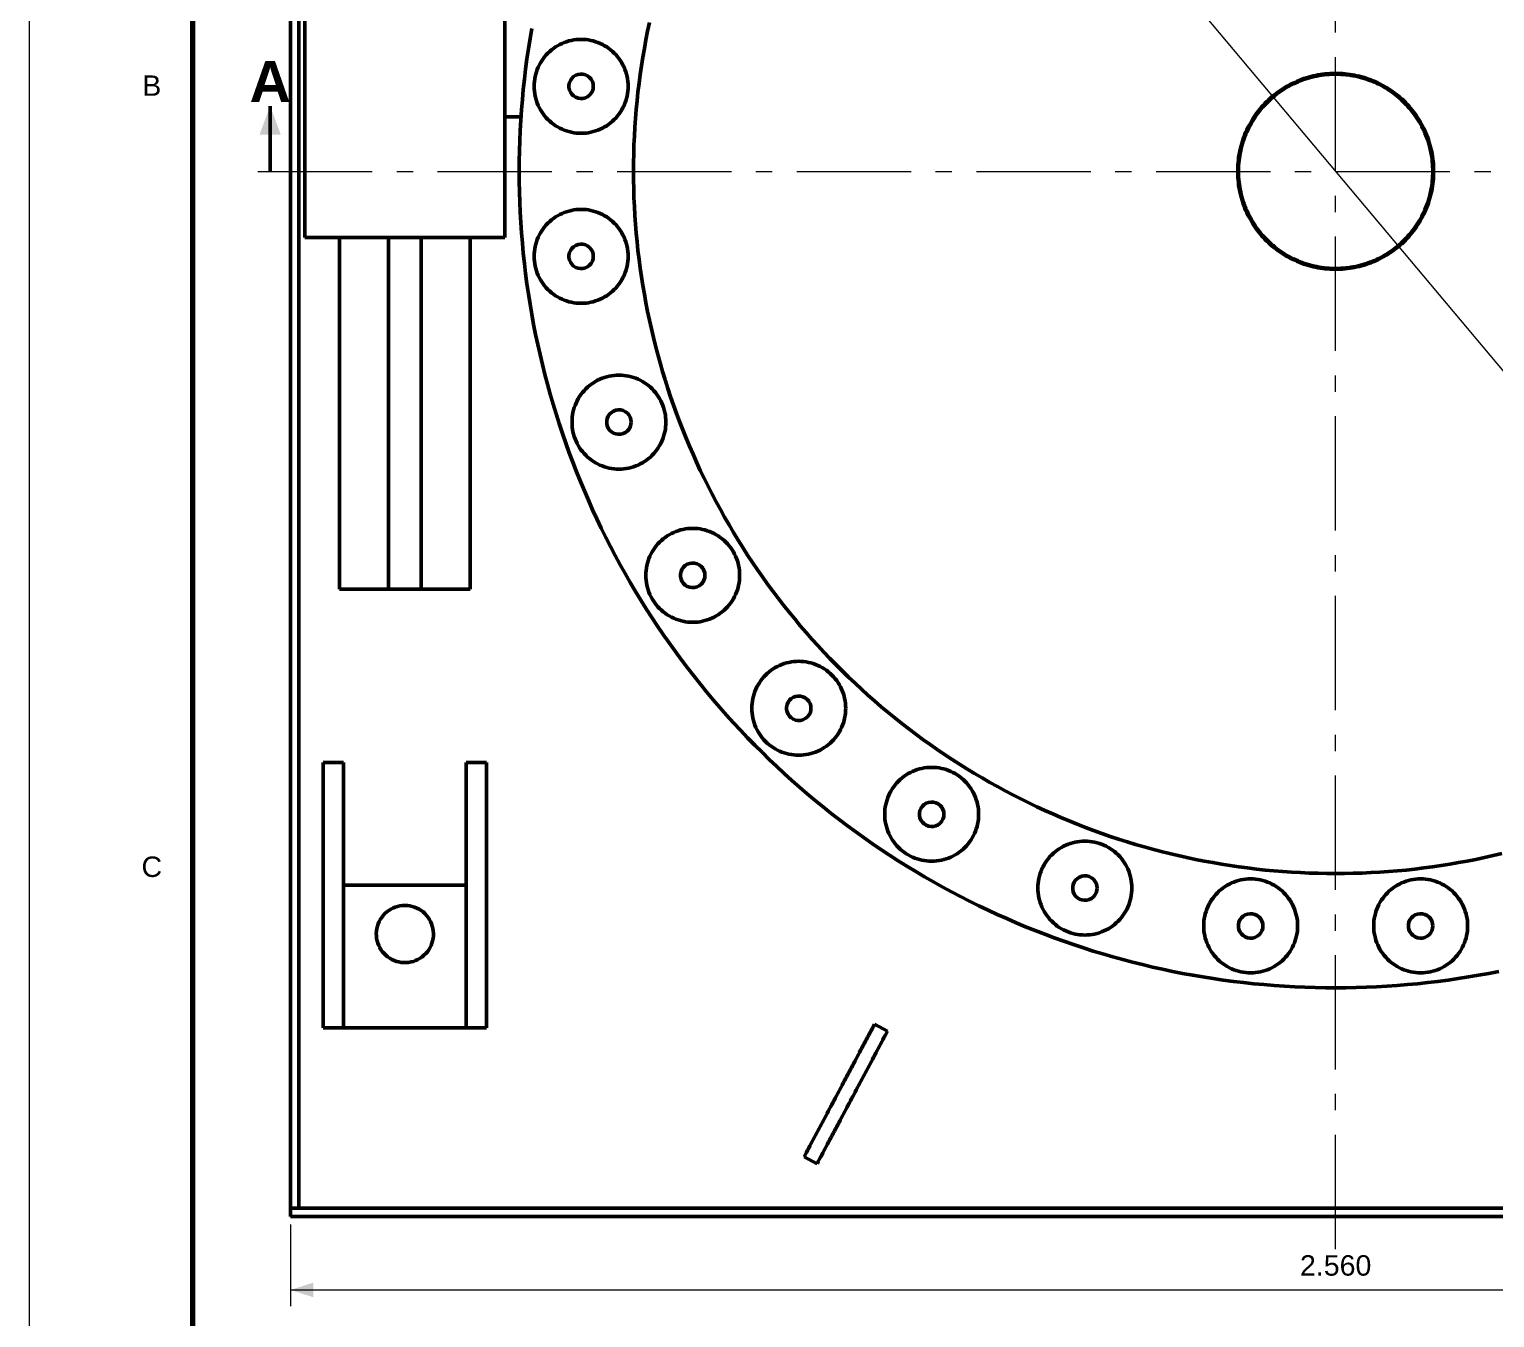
# Model space of a CAD drawing. Header units: millimetres. Extents: x 0 to 841, y 0 to 594.
# Drawn here: x 0 to 179.5, y 289.6 to 447.4 of the extents above; entities that cross this region are included whole.
import ezdxf
from ezdxf.enums import TextEntityAlignment as Align

# ---------------------------------------------------------------- set-up
doc = ezdxf.new("R2010")
doc.units = ezdxf.units.MM
doc.linetypes.add('EJE', pattern=[22, 14, -3, 2, -3])
for name, color, linetype, lineweight in [('COTA', 7, 'CONTINUOUS', 18), ('EJE', 7, 'EJE', 18), ('FINA', 7, 'CONTINUOUS', 18), ('MARCO', 7, 'CONTINUOUS', 70), ('TXT', 7, 'CONTINUOUS', 25), ('VIS', 7, 'CONTINUOUS', 50)]:
    doc.layers.add(name, color=color, linetype=linetype, lineweight=lineweight)
doc.styles.add('STD', font='LiberationSans-Regular.ttf')
doc.styles.add('STDB', font='LiberationSans-Bold.ttf')

msp = doc.modelspace()

# ---------------------------------------------------------------- linework, layer by layer
at = {"layer": 'COTA'}
for p, q in [((224.28, 353.4), (81.58, 523.46)), ((32, 301), (32, 291)), ((32, 293), (288, 293))]:
    msp.add_line(p, q, dxfattribs=at)
for points in [[(29.5, 438), (28.2, 434.5), (30.8, 434.5)], [(32, 293), (34.8, 292.1), (34.8, 293.9)]]:
    msp.add_solid(points, dxfattribs=at)
at = {"layer": 'EJE'}
for p, q in [((160, 298), (160, 562)), ((28, 430), (292, 430))]:
    msp.add_line(p, q, dxfattribs=at)
at = {"layer": 'FINA'}
msp.add_lwpolyline([(0, 0), (841, 0), (841, 594), (0, 594)], close=True, dxfattribs=at)
at = {"layer": 'MARCO'}
msp.add_lwpolyline([(20, 10), (831, 10), (831, 584), (20, 584)], close=True, dxfattribs=at)
at = {"layer": 'VIS'}
msp.add_line((29.5, 430), (29.5, 438), dxfattribs=at)
for points in [[(32, 303), (32, 557)], [(33, 303), (33, 557)], [(33.75, 421.91), (33.75, 479.16)], [(58.25, 436.66), (58.25, 461.46)], [(61.54, 447.5), (61.33, 446.26), (61.13, 445.02), (60.95, 443.78), (60.79, 442.53), (60.64, 441.29), (60.5, 440.04), (60.39, 438.79), (60.28, 437.53), (60.2, 436.28), (60.13, 435.02), (60.07, 433.77), (60.03, 432.51), (60.01, 431.26), (60, 430), (60.01, 428.74), (60.03, 427.49), (60.07, 426.23), (60.13, 424.98), (60.2, 423.72), (60.28, 422.47), (60.39, 421.21), (60.5, 419.96), (60.64, 418.71), (60.79, 417.47), (60.95, 416.22), (61.13, 414.98), (61.33, 413.74), (61.54, 412.5), (61.77, 411.26), (62.01, 410.03), (62.27, 408.8), (62.55, 407.57), (62.84, 406.35), (63.14, 405.13), (63.46, 403.92), (63.8, 402.7), (64.15, 401.5), (64.51, 400.3), (64.89, 399.1), (65.29, 397.91), (65.7, 396.72), (66.13, 395.54), (66.57, 394.36), (67.02, 393.19), (67.49, 392.02), (67.98, 390.86), (68.48, 389.71), (68.99, 388.56), (69.52, 387.42), (70.06, 386.29), (70.62, 385.16), (71.19, 384.04), (71.77, 382.93), (72.37, 381.82), (72.98, 380.73), (73.61, 379.64), (74.25, 378.56), (74.9, 377.48), (75.57, 376.42), (76.25, 375.36), (76.94, 374.31), (77.65, 373.27), (78.37, 372.24), (79.1, 371.22), (79.84, 370.21), (80.6, 369.21), (81.37, 368.21), (82.15, 367.23), (82.95, 366.26), (83.76, 365.29), (84.57, 364.34), (85.41, 363.4), (86.25, 362.47), (87.1, 361.55), (87.97, 360.63), (88.85, 359.74), (89.74, 358.85), (90.63, 357.97), (91.55, 357.1), (92.47, 356.25), (93.4, 355.41), (94.34, 354.57), (95.29, 353.76), (96.26, 352.95), (97.23, 352.15), (98.21, 351.37), (99.21, 350.6), (100.21, 349.84), (101.22, 349.1), (102.24, 348.37), (103.27, 347.65), (104.31, 346.94), (105.36, 346.25), (106.42, 345.57), (107.48, 344.9), (108.56, 344.25), (109.64, 343.61), (110.73, 342.98), (111.82, 342.37), (112.93, 341.77), (114.04, 341.19), (115.16, 340.62), (116.29, 340.06), (117.42, 339.52), (118.56, 338.99), (119.71, 338.48), (120.86, 337.98), (122.02, 337.49), (123.19, 337.02), (124.36, 336.57), (125.54, 336.13), (126.72, 335.7), (127.91, 335.29), (129.1, 334.89), (130.3, 334.51), (131.5, 334.15), (132.7, 333.8), (133.92, 333.46), (135.13, 333.14), (136.35, 332.84), (137.57, 332.55), (138.8, 332.27), (140.03, 332.01), (141.26, 331.77), (142.5, 331.54), (143.74, 331.33), (144.98, 331.13), (146.22, 330.95), (147.47, 330.79), (148.71, 330.64), (149.96, 330.5), (151.21, 330.39), (152.47, 330.28), (153.72, 330.2), (154.98, 330.13), (156.23, 330.07), (157.49, 330.03), (158.74, 330.01), (160, 330), (161.26, 330.01), (162.51, 330.03), (163.77, 330.07), (165.02, 330.13), (166.28, 330.2), (167.53, 330.28), (168.79, 330.39), (170.04, 330.5), (171.29, 330.64), (172.53, 330.79), (173.78, 330.95), (175.02, 331.13), (176.26, 331.33), (177.5, 331.54), (178.74, 331.77), (179.97, 332.01)], [(75.95, 448.23), (75.73, 447.18), (75.52, 446.11), (75.33, 445.05), (75.15, 443.99), (74.98, 442.92), (74.82, 441.85), (74.68, 440.78), (74.55, 439.71), (74.43, 438.63), (74.33, 437.56), (74.24, 436.48), (74.17, 435.4), (74.11, 434.32), (74.06, 433.24), (74.03, 432.16), (74.01, 431.08), (74, 430), (74.01, 428.92), (74.03, 427.84), (74.06, 426.76), (74.11, 425.68), (74.17, 424.6), (74.24, 423.52), (74.33, 422.44), (74.43, 421.37), (74.55, 420.29), (74.68, 419.22), (74.82, 418.15), (74.98, 417.08), (75.15, 416.01), (75.33, 414.95), (75.52, 413.89), (75.73, 412.82), (75.95, 411.77), (76.19, 410.71), (76.44, 409.66), (76.7, 408.61), (76.98, 407.57), (77.27, 406.53), (77.57, 405.49), (77.88, 404.45), (78.21, 403.42), (78.55, 402.4), (78.9, 401.38), (79.27, 400.36), (79.65, 399.35), (80.04, 398.34), (80.44, 397.34), (80.86, 396.34), (81.29, 395.35), (81.73, 394.36), (82.18, 393.38), (82.65, 392.41), (83.13, 391.44), (83.62, 390.48), (84.12, 389.52), (84.64, 388.57), (85.16, 387.63), (85.7, 386.69), (86.25, 385.76), (86.81, 384.83), (87.39, 383.92), (87.97, 383.01), (88.57, 382.11), (89.18, 381.21), (89.79, 380.33), (90.42, 379.45), (91.07, 378.58), (91.72, 377.72), (92.38, 376.86), (93.05, 376.02), (93.74, 375.18), (94.43, 374.35), (95.13, 373.53), (95.85, 372.72), (96.57, 371.92), (97.31, 371.13), (98.05, 370.35), (98.81, 369.57), (99.57, 368.81), (100.35, 368.05), (101.13, 367.31), (101.92, 366.57), (102.72, 365.85), (103.53, 365.13), (104.35, 364.43), (105.18, 363.74), (106.02, 363.05), (106.86, 362.38), (107.72, 361.72), (108.58, 361.07), (109.45, 360.42), (110.33, 359.79), (111.21, 359.18), (112.11, 358.57), (113.01, 357.97), (113.92, 357.39), (114.83, 356.81), (115.76, 356.25), (116.69, 355.7), (117.63, 355.16), (118.57, 354.64), (119.52, 354.12), (120.48, 353.62), (121.44, 353.13), (122.41, 352.65), (123.38, 352.18), (124.36, 351.73), (125.35, 351.29), (126.34, 350.86), (127.34, 350.44), (128.34, 350.04), (129.35, 349.65), (130.36, 349.27), (131.38, 348.9), (132.4, 348.55), (133.42, 348.21), (134.45, 347.88), (135.49, 347.57), (136.53, 347.27), (137.57, 346.98), (138.61, 346.7), (139.66, 346.44), (140.71, 346.19), (141.77, 345.95), (142.82, 345.73), (143.89, 345.52), (144.95, 345.33), (146.01, 345.15), (147.08, 344.98), (148.15, 344.82), (149.22, 344.68), (150.29, 344.55), (151.37, 344.43), (152.44, 344.33), (153.52, 344.24), (154.6, 344.17), (155.68, 344.11), (156.76, 344.06), (157.84, 344.03), (158.92, 344.01), (160, 344), (161.08, 344.01), (162.16, 344.03), (163.24, 344.06), (164.32, 344.11), (165.4, 344.17), (166.48, 344.24), (167.56, 344.33), (168.63, 344.43), (169.71, 344.55), (170.78, 344.68), (171.85, 344.82), (172.92, 344.98), (173.99, 345.15), (175.05, 345.33), (176.11, 345.52), (177.18, 345.73), (178.23, 345.95), (179.29, 346.19), (180.34, 346.44)], [(75.95, 448.23), (75.73, 447.18), (75.52, 446.11), (75.33, 445.05), (75.15, 443.99), (74.98, 442.92), (74.82, 441.85), (74.68, 440.78), (74.55, 439.71), (74.43, 438.63), (74.33, 437.56), (74.24, 436.48), (74.17, 435.4), (74.11, 434.32), (74.06, 433.24), (74.03, 432.16), (74.01, 431.08), (74, 430), (74.01, 428.92), (74.03, 427.84), (74.06, 426.76), (74.11, 425.68), (74.17, 424.6), (74.24, 423.52), (74.33, 422.44), (74.43, 421.37), (74.55, 420.29), (74.68, 419.22), (74.82, 418.15), (74.98, 417.08), (75.15, 416.01), (75.33, 414.95), (75.52, 413.89), (75.73, 412.82), (75.95, 411.77), (76.19, 410.71), (76.44, 409.66), (76.7, 408.61), (76.98, 407.57), (77.27, 406.53), (77.57, 405.49), (77.88, 404.45), (78.21, 403.42), (78.55, 402.4), (78.9, 401.38), (79.27, 400.36), (79.65, 399.35), (80.04, 398.34), (80.44, 397.34), (80.86, 396.34), (81.29, 395.35), (81.73, 394.36), (82.18, 393.38), (82.65, 392.41), (83.13, 391.44), (83.62, 390.48), (84.12, 389.52), (84.64, 388.57), (85.16, 387.63), (85.7, 386.69), (86.25, 385.76), (86.81, 384.83), (87.39, 383.92), (87.97, 383.01), (88.57, 382.11), (89.18, 381.21), (89.79, 380.33), (90.42, 379.45), (91.07, 378.58), (91.72, 377.72), (92.38, 376.86), (93.05, 376.02), (93.74, 375.18), (94.43, 374.35), (95.13, 373.53), (95.85, 372.72), (96.57, 371.92), (97.31, 371.13), (98.05, 370.35), (98.81, 369.57), (99.57, 368.81), (100.35, 368.05), (101.13, 367.31), (101.92, 366.57), (102.72, 365.85), (103.53, 365.13), (104.35, 364.43), (105.18, 363.74), (106.02, 363.05), (106.86, 362.38), (107.72, 361.72), (108.58, 361.07), (109.45, 360.42), (110.33, 359.79), (111.21, 359.18), (112.11, 358.57), (113.01, 357.97), (113.92, 357.39), (114.83, 356.81), (115.76, 356.25), (116.69, 355.7), (117.63, 355.16), (118.57, 354.64), (119.52, 354.12), (120.48, 353.62), (121.44, 353.13), (122.41, 352.65), (123.38, 352.18), (124.36, 351.73), (125.35, 351.29), (126.34, 350.86), (127.34, 350.44), (128.34, 350.04), (129.35, 349.65), (130.36, 349.27), (131.38, 348.9), (132.4, 348.55), (133.42, 348.21), (134.45, 347.88), (135.49, 347.57), (136.53, 347.27), (137.57, 346.98), (138.61, 346.7), (139.66, 346.44), (140.71, 346.19), (141.77, 345.95), (142.82, 345.73), (143.89, 345.52), (144.95, 345.33), (146.01, 345.15), (147.08, 344.98), (148.15, 344.82), (149.22, 344.68), (150.29, 344.55), (151.37, 344.43), (152.44, 344.33), (153.52, 344.24), (154.6, 344.17), (155.68, 344.11), (156.76, 344.06), (157.84, 344.03), (158.92, 344.01), (160, 344), (161.08, 344.01), (162.16, 344.03), (163.24, 344.06), (164.32, 344.11), (165.4, 344.17), (166.48, 344.24), (167.56, 344.33), (168.63, 344.43), (169.71, 344.55), (170.78, 344.68), (171.85, 344.82), (172.92, 344.98), (173.99, 345.15), (175.05, 345.33), (176.11, 345.52), (177.18, 345.73), (178.23, 345.95), (179.29, 346.19), (180.34, 346.44)], [(73.33, 440.41), (73.33, 440.71), (73.3, 441.01), (73.26, 441.31), (73.21, 441.61), (73.14, 441.9), (73.05, 442.19), (72.95, 442.47), (72.84, 442.75), (72.71, 443.02), (72.56, 443.29), (72.41, 443.54), (72.24, 443.79), (72.05, 444.03), (71.86, 444.26), (71.65, 444.48), (71.43, 444.69), (71.2, 444.88), (70.96, 445.06), (70.72, 445.24), (70.46, 445.39), (70.2, 445.54), (69.92, 445.67), (69.65, 445.78), (69.36, 445.88), (69.07, 445.97), (68.78, 446.04), (68.48, 446.09), (68.19, 446.13), (67.89, 446.15), (67.58, 446.16), (67.28, 446.15), (66.98, 446.13), (66.69, 446.09), (66.39, 446.04), (66.1, 445.97), (65.81, 445.88), (65.52, 445.78), (65.25, 445.67), (64.97, 445.54), (64.71, 445.39), (64.45, 445.24), (64.2, 445.06), (63.97, 444.88), (63.74, 444.69), (63.52, 444.48), (63.31, 444.26), (63.12, 444.03), (62.93, 443.79), (62.76, 443.54), (62.61, 443.29), (62.46, 443.02), (62.33, 442.75), (62.22, 442.47), (62.12, 442.19), (62.03, 441.9), (61.96, 441.61), (61.91, 441.31), (61.87, 441.01), (61.84, 440.71), (61.83, 440.41), (61.84, 440.11), (61.87, 439.81), (61.91, 439.51), (61.96, 439.22), (62.03, 438.92), (62.12, 438.64), (62.22, 438.35), (62.33, 438.07), (62.46, 437.8), (62.61, 437.54), (62.76, 437.28), (62.93, 437.03), (63.12, 436.79), (63.31, 436.57), (63.52, 436.35), (63.74, 436.14), (63.97, 435.94), (64.2, 435.76), (64.45, 435.59), (64.71, 435.43), (64.97, 435.29), (65.25, 435.16), (65.52, 435.04), (65.81, 434.94), (66.1, 434.86), (66.39, 434.79), (66.69, 434.73), (66.98, 434.69), (67.28, 434.67), (67.58, 434.66), (67.89, 434.67), (68.19, 434.69), (68.48, 434.73), (68.78, 434.79), (69.07, 434.86), (69.36, 434.94), (69.65, 435.04), (69.92, 435.16), (70.2, 435.29), (70.46, 435.43), (70.72, 435.59), (70.96, 435.76), (71.2, 435.94), (71.43, 436.14), (71.65, 436.35), (71.86, 436.57), (72.05, 436.79), (72.24, 437.03), (72.41, 437.28), (72.56, 437.54), (72.71, 437.8), (72.84, 438.07), (72.95, 438.35), (73.05, 438.64), (73.14, 438.92), (73.21, 439.22), (73.26, 439.51), (73.3, 439.81), (73.33, 440.11), (73.33, 440.41)], [(69.08, 440.41), (69.05, 440.71), (68.96, 441), (68.82, 441.27), (68.62, 441.5), (68.38, 441.69), (68.11, 441.82), (67.81, 441.9), (67.51, 441.91), (67.21, 441.86), (66.92, 441.76), (66.67, 441.6), (66.45, 441.39), (66.27, 441.14), (66.15, 440.86), (66.09, 440.56), (66.09, 440.26), (66.15, 439.96), (66.27, 439.68), (66.45, 439.44), (66.67, 439.23), (66.92, 439.07), (67.21, 438.96), (67.51, 438.91), (67.81, 438.93), (68.11, 439.01), (68.38, 439.14), (68.62, 439.33), (68.82, 439.56), (68.96, 439.82), (69.05, 440.11), (69.08, 440.41)], [(172, 430), (172, 429.7), (171.98, 429.4), (171.97, 429.1), (171.94, 428.8), (171.91, 428.5), (171.86, 428.2), (171.82, 427.91), (171.76, 427.61), (171.7, 427.32), (171.63, 427.03), (171.55, 426.74), (171.46, 426.45), (171.37, 426.16), (171.27, 425.88), (171.16, 425.6), (171.05, 425.32), (170.93, 425.05), (170.8, 424.77), (170.67, 424.51), (170.53, 424.24), (170.38, 423.98), (170.23, 423.72), (170.07, 423.47), (169.9, 423.22), (169.73, 422.97), (169.55, 422.73), (169.36, 422.49), (169.17, 422.26), (168.97, 422.03), (168.77, 421.81), (168.56, 421.59), (168.35, 421.38), (168.13, 421.18), (167.91, 420.98), (167.68, 420.78), (167.45, 420.59), (167.21, 420.41), (166.97, 420.23), (166.72, 420.06), (166.47, 419.89), (166.22, 419.74), (165.96, 419.58), (165.69, 419.44), (165.43, 419.3), (165.16, 419.17), (164.89, 419.04), (164.61, 418.92), (164.33, 418.81), (164.05, 418.7), (163.77, 418.61), (163.48, 418.52), (163.19, 418.43), (162.9, 418.36), (162.61, 418.29), (162.31, 418.23), (162.02, 418.17), (161.72, 418.12), (161.42, 418.08), (161.12, 418.05), (160.83, 418.03), (160.53, 418.01), (160.23, 418), (159.92, 418), (159.62, 418.01), (159.32, 418.02), (159.02, 418.04), (158.73, 418.07), (158.43, 418.1), (158.13, 418.15), (157.83, 418.2), (157.54, 418.25), (157.25, 418.32), (156.95, 418.39), (156.67, 418.47), (156.38, 418.56), (156.09, 418.65), (155.81, 418.76), (155.53, 418.86), (155.25, 418.98), (154.98, 419.1), (154.71, 419.23), (154.44, 419.37), (154.17, 419.51), (153.91, 419.66), (153.66, 419.81), (153.4, 419.98), (153.15, 420.14), (152.91, 420.32), (152.67, 420.5), (152.43, 420.69), (152.2, 420.88), (151.98, 421.08), (151.76, 421.28), (151.54, 421.49), (151.33, 421.7), (151.13, 421.92), (150.93, 422.15), (150.73, 422.38), (150.54, 422.61), (150.36, 422.85), (150.19, 423.09), (150.02, 423.34), (149.85, 423.59), (149.7, 423.85), (149.55, 424.11), (149.4, 424.37), (149.26, 424.64), (149.13, 424.91), (149.01, 425.18), (148.89, 425.46), (148.78, 425.74), (148.68, 426.02), (148.58, 426.31), (148.49, 426.59), (148.41, 426.88), (148.34, 427.17), (148.27, 427.47), (148.21, 427.76), (148.16, 428.06), (148.11, 428.35), (148.08, 428.65), (148.05, 428.95), (148.02, 429.25), (148.01, 429.55), (148, 429.85), (148, 430.15), (148.01, 430.45), (148.02, 430.75), (148.05, 431.05), (148.08, 431.35), (148.11, 431.65), (148.16, 431.94), (148.21, 432.24), (148.27, 432.53), (148.34, 432.83), (148.41, 433.12), (148.49, 433.41), (148.58, 433.69), (148.68, 433.98), (148.78, 434.26), (148.89, 434.54), (149.01, 434.82), (149.13, 435.09), (149.26, 435.36), (149.4, 435.63), (149.55, 435.89), (149.7, 436.15), (149.85, 436.41), (150.02, 436.66), (150.19, 436.91), (150.36, 437.15), (150.54, 437.39), (150.73, 437.62), (150.93, 437.85), (151.13, 438.08), (151.33, 438.3), (151.54, 438.51), (151.76, 438.72), (151.98, 438.92), (152.2, 439.12), (152.43, 439.31), (152.67, 439.5), (152.91, 439.68), (153.15, 439.86), (153.4, 440.02), (153.66, 440.19), (153.91, 440.34), (154.17, 440.49), (154.44, 440.63), (154.71, 440.77), (154.98, 440.9), (155.25, 441.02), (155.53, 441.14), (155.81, 441.24), (156.09, 441.35), (156.38, 441.44), (156.67, 441.53), (156.95, 441.61), (157.25, 441.68), (157.54, 441.75), (157.83, 441.8), (158.13, 441.85), (158.43, 441.9), (158.73, 441.93), (159.02, 441.96), (159.32, 441.98), (159.62, 441.99), (159.92, 442), (160.23, 442), (160.53, 441.99), (160.83, 441.97), (161.12, 441.95), (161.42, 441.92), (161.72, 441.88), (162.02, 441.83), (162.31, 441.77), (162.61, 441.71), (162.9, 441.64), (163.19, 441.57), (163.48, 441.48), (163.77, 441.39), (164.05, 441.3), (164.33, 441.19), (164.61, 441.08), (164.89, 440.96), (165.16, 440.83), (165.43, 440.7), (165.69, 440.56), (165.96, 440.42), (166.22, 440.26), (166.47, 440.11), (166.72, 439.94), (166.97, 439.77), (167.21, 439.59), (167.45, 439.41), (167.68, 439.22), (167.91, 439.02), (168.13, 438.82), (168.35, 438.62), (168.56, 438.41), (168.77, 438.19), (168.97, 437.97), (169.17, 437.74), (169.36, 437.51), (169.55, 437.27), (169.73, 437.03), (169.9, 436.78), (170.07, 436.53), (170.23, 436.28), (170.38, 436.02), (170.53, 435.76), (170.67, 435.49), (170.8, 435.23), (170.93, 434.95), (171.05, 434.68), (171.16, 434.4), (171.27, 434.12), (171.37, 433.84), (171.46, 433.55), (171.55, 433.26), (171.63, 432.97), (171.7, 432.68), (171.76, 432.39), (171.82, 432.09), (171.86, 431.8), (171.91, 431.5), (171.94, 431.2), (171.97, 430.9), (171.98, 430.6), (172, 430.3), (172, 430)], [(171.9, 430), (171.9, 430.3), (171.88, 430.6), (171.87, 430.9), (171.84, 431.2), (171.81, 431.5), (171.76, 431.79), (171.71, 432.09), (171.66, 432.39), (171.59, 432.68), (171.52, 432.97), (171.44, 433.26), (171.36, 433.55), (171.27, 433.83), (171.17, 434.12), (171.06, 434.4), (170.94, 434.68), (170.82, 434.95), (170.69, 435.22), (170.56, 435.49), (170.42, 435.75), (170.27, 436.01), (170.11, 436.27), (169.95, 436.53), (169.78, 436.77), (169.61, 437.02), (169.43, 437.26), (169.24, 437.49), (169.05, 437.73), (168.85, 437.95), (168.65, 438.17), (168.44, 438.39), (168.23, 438.6), (168.01, 438.8), (167.78, 439), (167.55, 439.2), (167.32, 439.38), (167.08, 439.57), (166.84, 439.74), (166.59, 439.91), (166.34, 440.07), (166.08, 440.23), (165.82, 440.38), (165.56, 440.52), (165.29, 440.66), (165.02, 440.79), (164.74, 440.91), (164.47, 441.03), (164.19, 441.14), (163.91, 441.24), (163.62, 441.34), (163.33, 441.42), (163.04, 441.5), (162.75, 441.58), (162.46, 441.64), (162.16, 441.7), (161.87, 441.75), (161.57, 441.8), (161.27, 441.83), (160.97, 441.86), (160.68, 441.88), (160.38, 441.89), (160.08, 441.9), (159.77, 441.9), (159.47, 441.89), (159.17, 441.87), (158.88, 441.85), (158.58, 441.81), (158.28, 441.77), (157.98, 441.73), (157.69, 441.67), (157.39, 441.61), (157.1, 441.54), (156.81, 441.46), (156.52, 441.38), (156.24, 441.29), (155.95, 441.19), (155.67, 441.09), (155.39, 440.97), (155.12, 440.85), (154.85, 440.73), (154.58, 440.59), (154.31, 440.45), (154.05, 440.31), (153.79, 440.15), (153.54, 439.99), (153.29, 439.83), (153.04, 439.65), (152.8, 439.48), (152.56, 439.29), (152.33, 439.1), (152.1, 438.9), (151.88, 438.7), (151.67, 438.49), (151.45, 438.28), (151.25, 438.06), (151.05, 437.84), (150.85, 437.61), (150.66, 437.38), (150.48, 437.14), (150.3, 436.9), (150.13, 436.65), (149.97, 436.4), (149.81, 436.14), (149.66, 435.88), (149.51, 435.62), (149.37, 435.36), (149.24, 435.09), (149.12, 434.81), (149, 434.54), (148.89, 434.26), (148.78, 433.98), (148.69, 433.69), (148.6, 433.4), (148.52, 433.12), (148.44, 432.83), (148.37, 432.53), (148.31, 432.24), (148.26, 431.94), (148.21, 431.65), (148.18, 431.35), (148.15, 431.05), (148.12, 430.75), (148.11, 430.45), (148.1, 430.15), (148.1, 429.85), (148.11, 429.55), (148.12, 429.25), (148.15, 428.95), (148.18, 428.65), (148.21, 428.35), (148.26, 428.06), (148.31, 427.76), (148.37, 427.47), (148.44, 427.17), (148.52, 426.88), (148.6, 426.6), (148.69, 426.31), (148.78, 426.02), (148.89, 425.74), (149, 425.46), (149.12, 425.19), (149.24, 424.91), (149.37, 424.64), (149.51, 424.38), (149.66, 424.12), (149.81, 423.86), (149.97, 423.6), (150.13, 423.35), (150.3, 423.1), (150.48, 422.86), (150.66, 422.62), (150.85, 422.39), (151.05, 422.16), (151.25, 421.94), (151.45, 421.72), (151.67, 421.51), (151.88, 421.3), (152.1, 421.1), (152.33, 420.9), (152.56, 420.71), (152.8, 420.52), (153.04, 420.35), (153.29, 420.17), (153.54, 420.01), (153.79, 419.85), (154.05, 419.69), (154.31, 419.55), (154.58, 419.41), (154.85, 419.27), (155.12, 419.15), (155.39, 419.03), (155.67, 418.91), (155.95, 418.81), (156.24, 418.71), (156.52, 418.62), (156.81, 418.54), (157.1, 418.46), (157.39, 418.39), (157.69, 418.33), (157.98, 418.27), (158.28, 418.23), (158.58, 418.19), (158.88, 418.15), (159.17, 418.13), (159.47, 418.11), (159.77, 418.1), (160.08, 418.1), (160.38, 418.11), (160.68, 418.12), (160.97, 418.14), (161.27, 418.17), (161.57, 418.2), (161.87, 418.25), (162.16, 418.3), (162.46, 418.36), (162.75, 418.42), (163.04, 418.5), (163.33, 418.58), (163.62, 418.66), (163.91, 418.76), (164.19, 418.86), (164.47, 418.97), (164.74, 419.09), (165.02, 419.21), (165.29, 419.34), (165.56, 419.48), (165.82, 419.62), (166.08, 419.77), (166.34, 419.93), (166.59, 420.09), (166.84, 420.26), (167.08, 420.43), (167.32, 420.62), (167.55, 420.8), (167.78, 421), (168.01, 421.2), (168.23, 421.4), (168.44, 421.61), (168.65, 421.83), (168.85, 422.05), (169.05, 422.27), (169.24, 422.51), (169.43, 422.74), (169.61, 422.98), (169.78, 423.23), (169.95, 423.47), (170.11, 423.73), (170.27, 423.99), (170.42, 424.25), (170.56, 424.51), (170.69, 424.78), (170.82, 425.05), (170.94, 425.32), (171.06, 425.6), (171.17, 425.88), (171.27, 426.17), (171.36, 426.45), (171.44, 426.74), (171.52, 427.03), (171.59, 427.32), (171.66, 427.61), (171.71, 427.91), (171.76, 428.21), (171.81, 428.5), (171.84, 428.8), (171.87, 429.1), (171.88, 429.4), (171.9, 429.7), (171.9, 430)], [(58.25, 421.91), (58.25, 436.66)], [(58.25, 436.66), (60.22, 436.66)], [(73.33, 419.59), (73.33, 419.89), (73.3, 420.19), (73.26, 420.49), (73.21, 420.78), (73.14, 421.08), (73.05, 421.36), (72.95, 421.65), (72.84, 421.93), (72.71, 422.2), (72.56, 422.46), (72.41, 422.72), (72.24, 422.97), (72.05, 423.21), (71.86, 423.43), (71.65, 423.65), (71.43, 423.86), (71.2, 424.06), (70.96, 424.24), (70.72, 424.41), (70.46, 424.57), (70.2, 424.71), (69.92, 424.84), (69.65, 424.96), (69.36, 425.06), (69.07, 425.14), (68.78, 425.21), (68.48, 425.27), (68.19, 425.31), (67.89, 425.33), (67.58, 425.34), (67.28, 425.33), (66.98, 425.31), (66.69, 425.27), (66.39, 425.21), (66.1, 425.14), (65.81, 425.06), (65.52, 424.96), (65.25, 424.84), (64.97, 424.71), (64.71, 424.57), (64.45, 424.41), (64.2, 424.24), (63.97, 424.06), (63.74, 423.86), (63.52, 423.65), (63.31, 423.43), (63.12, 423.21), (62.93, 422.97), (62.76, 422.72), (62.61, 422.46), (62.46, 422.2), (62.33, 421.93), (62.22, 421.65), (62.12, 421.36), (62.03, 421.08), (61.96, 420.78), (61.91, 420.49), (61.87, 420.19), (61.84, 419.89), (61.83, 419.59), (61.84, 419.29), (61.87, 418.99), (61.91, 418.69), (61.96, 418.39), (62.03, 418.1), (62.12, 417.81), (62.22, 417.53), (62.33, 417.25), (62.46, 416.98), (62.61, 416.71), (62.76, 416.46), (62.93, 416.21), (63.12, 415.97), (63.31, 415.74), (63.52, 415.52), (63.74, 415.31), (63.97, 415.12), (64.2, 414.94), (64.45, 414.76), (64.71, 414.61), (64.97, 414.46), (65.25, 414.33), (65.52, 414.22), (65.81, 414.12), (66.1, 414.03), (66.39, 413.96), (66.69, 413.91), (66.98, 413.87), (67.28, 413.85), (67.58, 413.84), (67.89, 413.85), (68.19, 413.87), (68.48, 413.91), (68.78, 413.96), (69.07, 414.03), (69.36, 414.12), (69.65, 414.22), (69.92, 414.33), (70.2, 414.46), (70.46, 414.61), (70.72, 414.76), (70.96, 414.94), (71.2, 415.12), (71.43, 415.31), (71.65, 415.52), (71.86, 415.74), (72.05, 415.97), (72.24, 416.21), (72.41, 416.46), (72.56, 416.71), (72.71, 416.98), (72.84, 417.25), (72.95, 417.53), (73.05, 417.81), (73.14, 418.1), (73.21, 418.39), (73.26, 418.69), (73.3, 418.99), (73.33, 419.29), (73.33, 419.59)], [(33.75, 421.91), (58.25, 421.91)], [(38, 378.84), (38, 421.91)], [(44, 378.84), (44, 421.91)], [(48, 378.84), (48, 421.91)], [(54, 378.84), (54, 421.91)], [(69.08, 419.59), (69.05, 419.89), (68.96, 420.18), (68.82, 420.44), (68.62, 420.67), (68.38, 420.86), (68.11, 420.99), (67.81, 421.07), (67.51, 421.09), (67.21, 421.04), (66.92, 420.93), (66.67, 420.77), (66.45, 420.56), (66.27, 420.32), (66.15, 420.04), (66.09, 419.74), (66.09, 419.44), (66.15, 419.14), (66.27, 418.86), (66.45, 418.61), (66.67, 418.4), (66.92, 418.24), (67.21, 418.14), (67.51, 418.09), (67.81, 418.1), (68.11, 418.18), (68.38, 418.31), (68.62, 418.5), (68.82, 418.73), (68.96, 419), (69.05, 419.29), (69.08, 419.59)], [(77.97, 399.28), (77.96, 399.58), (77.94, 399.89), (77.9, 400.18), (77.84, 400.48), (77.77, 400.77), (77.69, 401.06), (77.59, 401.34), (77.47, 401.62), (77.34, 401.89), (77.2, 402.16), (77.04, 402.42), (76.87, 402.66), (76.69, 402.9), (76.49, 403.13), (76.28, 403.35), (76.07, 403.56), (75.84, 403.75), (75.6, 403.94), (75.35, 404.11), (75.09, 404.26), (74.83, 404.41), (74.56, 404.54), (74.28, 404.65), (74, 404.75), (73.71, 404.84), (73.41, 404.91), (73.12, 404.96), (72.82, 405), (72.52, 405.03), (72.22, 405.03), (71.92, 405.03), (71.62, 405), (71.32, 404.96), (71.02, 404.91), (70.73, 404.84), (70.44, 404.75), (70.16, 404.65), (69.88, 404.54), (69.61, 404.41), (69.34, 404.26), (69.09, 404.11), (68.84, 403.94), (68.6, 403.75), (68.37, 403.56), (68.15, 403.35), (67.95, 403.13), (67.75, 402.9), (67.57, 402.66), (67.4, 402.42), (67.24, 402.16), (67.1, 401.89), (66.97, 401.62), (66.85, 401.34), (66.75, 401.06), (66.66, 400.77), (66.59, 400.48), (66.54, 400.18), (66.5, 399.89), (66.48, 399.58), (66.47, 399.28), (66.48, 398.98), (66.5, 398.68), (66.54, 398.38), (66.59, 398.09), (66.66, 397.8), (66.75, 397.51), (66.85, 397.22), (66.97, 396.95), (67.1, 396.67), (67.24, 396.41), (67.4, 396.15), (67.57, 395.9), (67.75, 395.67), (67.95, 395.44), (68.15, 395.22), (68.37, 395.01), (68.6, 394.82), (68.84, 394.63), (69.09, 394.46), (69.34, 394.3), (69.61, 394.16), (69.88, 394.03), (70.16, 393.92), (70.44, 393.82), (70.73, 393.73), (71.02, 393.66), (71.32, 393.6), (71.62, 393.57), (71.92, 393.54), (72.22, 393.53), (72.52, 393.54), (72.82, 393.57), (73.12, 393.6), (73.41, 393.66), (73.71, 393.73), (74, 393.82), (74.28, 393.92), (74.56, 394.03), (74.83, 394.16), (75.09, 394.3), (75.35, 394.46), (75.6, 394.63), (75.84, 394.82), (76.07, 395.01), (76.28, 395.22), (76.49, 395.44), (76.69, 395.67), (76.87, 395.9), (77.04, 396.15), (77.2, 396.41), (77.34, 396.67), (77.47, 396.95), (77.59, 397.22), (77.69, 397.51), (77.77, 397.8), (77.84, 398.09), (77.9, 398.38), (77.94, 398.68), (77.96, 398.98), (77.97, 399.28)], [(73.72, 399.28), (73.69, 399.59), (73.6, 399.88), (73.45, 400.14), (73.25, 400.37), (73.01, 400.56), (72.74, 400.69), (72.45, 400.77), (72.14, 400.78), (71.84, 400.74), (71.56, 400.63), (71.3, 400.47), (71.08, 400.26), (70.91, 400.01), (70.79, 399.73), (70.73, 399.44), (70.73, 399.13), (70.79, 398.84), (70.91, 398.56), (71.08, 398.31), (71.3, 398.1), (71.56, 397.94), (71.84, 397.83), (72.14, 397.79), (72.45, 397.8), (72.74, 397.88), (73.01, 398.01), (73.25, 398.2), (73.45, 398.43), (73.6, 398.69), (73.69, 398.98), (73.72, 399.28)], [(87, 380.52), (87, 380.82), (86.97, 381.12), (86.93, 381.42), (86.88, 381.72), (86.81, 382.01), (86.72, 382.3), (86.62, 382.58), (86.51, 382.86), (86.38, 383.13), (86.23, 383.4), (86.08, 383.65), (85.91, 383.9), (85.72, 384.14), (85.53, 384.37), (85.32, 384.59), (85.1, 384.79), (84.87, 384.99), (84.63, 385.17), (84.39, 385.34), (84.13, 385.5), (83.87, 385.64), (83.59, 385.77), (83.32, 385.89), (83.03, 385.99), (82.74, 386.08), (82.45, 386.15), (82.15, 386.2), (81.86, 386.24), (81.56, 386.26), (81.25, 386.27), (80.95, 386.26), (80.65, 386.24), (80.36, 386.2), (80.06, 386.15), (79.77, 386.08), (79.48, 385.99), (79.19, 385.89), (78.92, 385.77), (78.64, 385.64), (78.38, 385.5), (78.12, 385.34), (77.87, 385.17), (77.64, 384.99), (77.41, 384.79), (77.19, 384.59), (76.98, 384.37), (76.79, 384.14), (76.6, 383.9), (76.43, 383.65), (76.28, 383.4), (76.13, 383.13), (76, 382.86), (75.89, 382.58), (75.79, 382.3), (75.7, 382.01), (75.63, 381.72), (75.58, 381.42), (75.54, 381.12), (75.51, 380.82), (75.5, 380.52), (75.51, 380.22), (75.54, 379.92), (75.58, 379.62), (75.63, 379.33), (75.7, 379.03), (75.79, 378.74), (75.89, 378.46), (76, 378.18), (76.13, 377.91), (76.28, 377.65), (76.43, 377.39), (76.6, 377.14), (76.79, 376.9), (76.98, 376.67), (77.19, 376.46), (77.41, 376.25), (77.64, 376.05), (77.87, 375.87), (78.12, 375.7), (78.38, 375.54), (78.64, 375.4), (78.92, 375.27), (79.19, 375.15), (79.48, 375.05), (79.77, 374.97), (80.06, 374.9), (80.36, 374.84), (80.65, 374.8), (80.95, 374.78), (81.25, 374.77), (81.56, 374.78), (81.86, 374.8), (82.15, 374.84), (82.45, 374.9), (82.74, 374.97), (83.03, 375.05), (83.32, 375.15), (83.59, 375.27), (83.87, 375.4), (84.13, 375.54), (84.39, 375.7), (84.63, 375.87), (84.87, 376.05), (85.1, 376.25), (85.32, 376.46), (85.53, 376.67), (85.72, 376.9), (85.91, 377.14), (86.08, 377.39), (86.23, 377.65), (86.38, 377.91), (86.51, 378.18), (86.62, 378.46), (86.72, 378.74), (86.81, 379.03), (86.88, 379.33), (86.93, 379.62), (86.97, 379.92), (87, 380.22), (87, 380.52)], [(82.75, 380.52), (82.72, 380.82), (82.63, 381.11), (82.49, 381.38), (82.29, 381.61), (82.05, 381.79), (81.78, 381.93), (81.48, 382), (81.18, 382.02), (80.88, 381.97), (80.59, 381.87), (80.34, 381.71), (80.12, 381.5), (79.94, 381.25), (79.82, 380.97), (79.76, 380.67), (79.76, 380.37), (79.82, 380.07), (79.94, 379.79), (80.12, 379.54), (80.34, 379.33), (80.59, 379.17), (80.88, 379.07), (81.18, 379.02), (81.48, 379.04), (81.78, 379.11), (82.05, 379.25), (82.29, 379.43), (82.49, 379.66), (82.63, 379.93), (82.72, 380.22), (82.75, 380.52)], [(38, 378.84), (44, 378.84)], [(44, 378.84), (48, 378.84)], [(48, 378.84), (54, 378.84)], [(99.99, 364.24), (99.98, 364.54), (99.96, 364.84), (99.92, 365.14), (99.86, 365.43), (99.79, 365.73), (99.71, 366.02), (99.61, 366.3), (99.49, 366.58), (99.36, 366.85), (99.22, 367.11), (99.06, 367.37), (98.89, 367.62), (98.71, 367.86), (98.51, 368.09), (98.3, 368.3), (98.09, 368.51), (97.86, 368.71), (97.62, 368.89), (97.37, 369.06), (97.11, 369.22), (96.85, 369.36), (96.58, 369.49), (96.3, 369.61), (96.02, 369.71), (95.73, 369.79), (95.43, 369.86), (95.14, 369.92), (94.84, 369.96), (94.54, 369.98), (94.24, 369.99), (93.94, 369.98), (93.64, 369.96), (93.34, 369.92), (93.04, 369.86), (92.75, 369.79), (92.46, 369.71), (92.18, 369.61), (91.9, 369.49), (91.63, 369.36), (91.36, 369.22), (91.11, 369.06), (90.86, 368.89), (90.62, 368.71), (90.39, 368.51), (90.17, 368.3), (89.97, 368.09), (89.77, 367.86), (89.59, 367.62), (89.42, 367.37), (89.26, 367.11), (89.12, 366.85), (88.99, 366.58), (88.87, 366.3), (88.77, 366.02), (88.68, 365.73), (88.61, 365.43), (88.56, 365.14), (88.52, 364.84), (88.5, 364.54), (88.49, 364.24), (88.5, 363.94), (88.52, 363.64), (88.56, 363.34), (88.61, 363.04), (88.68, 362.75), (88.77, 362.46), (88.87, 362.18), (88.99, 361.9), (89.12, 361.63), (89.26, 361.36), (89.42, 361.11), (89.59, 360.86), (89.77, 360.62), (89.97, 360.39), (90.17, 360.17), (90.39, 359.97), (90.62, 359.77), (90.86, 359.59), (91.11, 359.42), (91.36, 359.26), (91.63, 359.12), (91.9, 358.99), (92.18, 358.87), (92.46, 358.77), (92.75, 358.68), (93.04, 358.61), (93.34, 358.56), (93.64, 358.52), (93.94, 358.5), (94.24, 358.49), (94.54, 358.5), (94.84, 358.52), (95.14, 358.56), (95.43, 358.61), (95.73, 358.68), (96.02, 358.77), (96.3, 358.87), (96.58, 358.99), (96.85, 359.12), (97.11, 359.26), (97.37, 359.42), (97.62, 359.59), (97.86, 359.77), (98.09, 359.97), (98.3, 360.17), (98.51, 360.39), (98.71, 360.62), (98.89, 360.86), (99.06, 361.11), (99.22, 361.36), (99.36, 361.63), (99.49, 361.9), (99.61, 362.18), (99.71, 362.46), (99.79, 362.75), (99.86, 363.04), (99.92, 363.34), (99.96, 363.64), (99.98, 363.94), (99.99, 364.24)], [(95.74, 364.24), (95.71, 364.54), (95.62, 364.83), (95.47, 365.1), (95.27, 365.33), (95.03, 365.51), (94.76, 365.65), (94.47, 365.72), (94.16, 365.74), (93.86, 365.69), (93.58, 365.59), (93.32, 365.43), (93.1, 365.22), (92.93, 364.97), (92.81, 364.69), (92.75, 364.39), (92.75, 364.09), (92.81, 363.79), (92.93, 363.51), (93.1, 363.26), (93.32, 363.05), (93.58, 362.89), (93.86, 362.79), (94.16, 362.74), (94.47, 362.76), (94.76, 362.83), (95.03, 362.97), (95.27, 363.15), (95.47, 363.38), (95.62, 363.65), (95.71, 363.94), (95.74, 364.24)], [(38.5, 357.59), (36, 357.59)], [(36, 325.09), (36, 357.59)], [(38.5, 325.09), (38.5, 357.59)], [(56, 357.59), (53.5, 357.59)], [(53.5, 325.09), (53.5, 357.59)], [(56, 325.09), (56, 357.59)], [(116.27, 351.25), (116.26, 351.56), (116.24, 351.86), (116.2, 352.15), (116.15, 352.45), (116.08, 352.74), (115.99, 353.03), (115.89, 353.32), (115.77, 353.59), (115.64, 353.87), (115.5, 354.13), (115.34, 354.39), (115.17, 354.63), (114.99, 354.87), (114.79, 355.1), (114.59, 355.32), (114.37, 355.53), (114.14, 355.72), (113.9, 355.91), (113.65, 356.08), (113.4, 356.23), (113.13, 356.38), (112.86, 356.51), (112.58, 356.62), (112.3, 356.72), (112.01, 356.81), (111.72, 356.88), (111.42, 356.93), (111.12, 356.97), (110.82, 357), (110.52, 357), (110.22, 357), (109.92, 356.97), (109.62, 356.93), (109.33, 356.88), (109.03, 356.81), (108.74, 356.72), (108.46, 356.62), (108.18, 356.51), (107.91, 356.38), (107.65, 356.23), (107.39, 356.08), (107.14, 355.91), (106.9, 355.72), (106.67, 355.53), (106.46, 355.32), (106.25, 355.1), (106.05, 354.87), (105.87, 354.63), (105.7, 354.39), (105.54, 354.13), (105.4, 353.87), (105.27, 353.59), (105.15, 353.32), (105.05, 353.03), (104.97, 352.74), (104.9, 352.45), (104.84, 352.15), (104.8, 351.86), (104.78, 351.56), (104.77, 351.25), (104.78, 350.95), (104.8, 350.65), (104.84, 350.36), (104.9, 350.06), (104.97, 349.77), (105.05, 349.48), (105.15, 349.19), (105.27, 348.92), (105.4, 348.64), (105.54, 348.38), (105.7, 348.12), (105.87, 347.87), (106.05, 347.64), (106.25, 347.41), (106.46, 347.19), (106.67, 346.98), (106.9, 346.79), (107.14, 346.6), (107.39, 346.43), (107.65, 346.28), (107.91, 346.13), (108.18, 346), (108.46, 345.89), (108.74, 345.79), (109.03, 345.7), (109.33, 345.63), (109.62, 345.58), (109.92, 345.54), (110.22, 345.51), (110.52, 345.5), (110.82, 345.51), (111.12, 345.54), (111.42, 345.58), (111.72, 345.63), (112.01, 345.7), (112.3, 345.79), (112.58, 345.89), (112.86, 346), (113.13, 346.13), (113.4, 346.28), (113.65, 346.43), (113.9, 346.6), (114.14, 346.79), (114.37, 346.98), (114.59, 347.19), (114.79, 347.41), (114.99, 347.64), (115.17, 347.87), (115.34, 348.12), (115.5, 348.38), (115.64, 348.64), (115.77, 348.92), (115.89, 349.19), (115.99, 349.48), (116.08, 349.77), (116.15, 350.06), (116.2, 350.36), (116.24, 350.65), (116.26, 350.95), (116.27, 351.25)], [(112.02, 351.25), (111.99, 351.56), (111.9, 351.85), (111.75, 352.11), (111.55, 352.34), (111.31, 352.53), (111.04, 352.66), (110.75, 352.74), (110.45, 352.75), (110.15, 352.71), (109.86, 352.6), (109.6, 352.44), (109.38, 352.23), (109.21, 351.98), (109.09, 351.7), (109.03, 351.41), (109.03, 351.1), (109.09, 350.81), (109.21, 350.53), (109.38, 350.28), (109.6, 350.07), (109.86, 349.91), (110.15, 349.8), (110.45, 349.76), (110.75, 349.77), (111.04, 349.85), (111.31, 349.98), (111.55, 350.17), (111.75, 350.4), (111.9, 350.66), (111.99, 350.95), (112.02, 351.25)], [(135.03, 342.22), (135.03, 342.52), (135, 342.82), (134.96, 343.12), (134.91, 343.41), (134.84, 343.71), (134.75, 344), (134.65, 344.28), (134.54, 344.56), (134.41, 344.83), (134.26, 345.09), (134.11, 345.35), (133.94, 345.6), (133.75, 345.84), (133.56, 346.07), (133.35, 346.28), (133.13, 346.49), (132.9, 346.69), (132.66, 346.87), (132.42, 347.04), (132.16, 347.2), (131.89, 347.34), (131.62, 347.47), (131.34, 347.59), (131.06, 347.69), (130.77, 347.77), (130.48, 347.84), (130.18, 347.9), (129.89, 347.94), (129.58, 347.96), (129.28, 347.97), (128.98, 347.96), (128.68, 347.94), (128.38, 347.9), (128.09, 347.84), (127.8, 347.77), (127.51, 347.69), (127.22, 347.59), (126.95, 347.47), (126.67, 347.34), (126.41, 347.2), (126.15, 347.04), (125.9, 346.87), (125.67, 346.69), (125.44, 346.49), (125.22, 346.28), (125.01, 346.07), (124.82, 345.84), (124.63, 345.6), (124.46, 345.35), (124.3, 345.09), (124.16, 344.83), (124.03, 344.56), (123.92, 344.28), (123.82, 344), (123.73, 343.71), (123.66, 343.41), (123.6, 343.12), (123.57, 342.82), (123.54, 342.52), (123.53, 342.22), (123.54, 341.92), (123.57, 341.62), (123.6, 341.32), (123.66, 341.02), (123.73, 340.73), (123.82, 340.44), (123.92, 340.16), (124.03, 339.88), (124.16, 339.61), (124.3, 339.34), (124.46, 339.09), (124.63, 338.84), (124.82, 338.6), (125.01, 338.37), (125.22, 338.15), (125.44, 337.95), (125.67, 337.75), (125.9, 337.57), (126.15, 337.4), (126.41, 337.24), (126.67, 337.1), (126.95, 336.97), (127.22, 336.85), (127.51, 336.75), (127.8, 336.66), (128.09, 336.59), (128.38, 336.54), (128.68, 336.5), (128.98, 336.48), (129.28, 336.47), (129.58, 336.48), (129.89, 336.5), (130.18, 336.54), (130.48, 336.59), (130.77, 336.66), (131.06, 336.75), (131.34, 336.85), (131.62, 336.97), (131.89, 337.1), (132.16, 337.24), (132.42, 337.4), (132.66, 337.57), (132.9, 337.75), (133.13, 337.95), (133.35, 338.15), (133.56, 338.37), (133.75, 338.6), (133.94, 338.84), (134.11, 339.09), (134.26, 339.34), (134.41, 339.61), (134.54, 339.88), (134.65, 340.16), (134.75, 340.44), (134.84, 340.73), (134.91, 341.02), (134.96, 341.32), (135, 341.62), (135.03, 341.92), (135.03, 342.22)], [(130.78, 342.22), (130.75, 342.52), (130.66, 342.81), (130.52, 343.08), (130.32, 343.31), (130.08, 343.49), (129.81, 343.63), (129.51, 343.7), (129.21, 343.72), (128.91, 343.67), (128.62, 343.57), (128.37, 343.41), (128.15, 343.2), (127.97, 342.95), (127.85, 342.67), (127.79, 342.37), (127.79, 342.07), (127.85, 341.77), (127.97, 341.49), (128.15, 341.24), (128.37, 341.03), (128.62, 340.87), (128.91, 340.77), (129.21, 340.72), (129.51, 340.74), (129.81, 340.81), (130.08, 340.95), (130.32, 341.13), (130.52, 341.36), (130.66, 341.63), (130.75, 341.92), (130.78, 342.22)], [(155.34, 337.58), (155.33, 337.89), (155.31, 338.19), (155.27, 338.48), (155.21, 338.78), (155.14, 339.07), (155.06, 339.36), (154.96, 339.65), (154.84, 339.92), (154.71, 340.2), (154.57, 340.46), (154.41, 340.72), (154.24, 340.96), (154.06, 341.2), (153.86, 341.43), (153.65, 341.65), (153.43, 341.86), (153.21, 342.05), (152.97, 342.24), (152.72, 342.41), (152.46, 342.56), (152.2, 342.71), (151.93, 342.84), (151.65, 342.95), (151.36, 343.05), (151.08, 343.14), (150.78, 343.21), (150.49, 343.26), (150.19, 343.3), (149.89, 343.33), (149.59, 343.33), (149.29, 343.33), (148.99, 343.3), (148.69, 343.26), (148.39, 343.21), (148.1, 343.14), (147.81, 343.05), (147.53, 342.95), (147.25, 342.84), (146.98, 342.71), (146.71, 342.56), (146.46, 342.41), (146.21, 342.24), (145.97, 342.05), (145.74, 341.86), (145.52, 341.65), (145.31, 341.43), (145.12, 341.2), (144.94, 340.96), (144.76, 340.72), (144.61, 340.46), (144.46, 340.2), (144.33, 339.92), (144.22, 339.65), (144.12, 339.36), (144.03, 339.07), (143.96, 338.78), (143.91, 338.48), (143.87, 338.19), (143.85, 337.89), (143.84, 337.58), (143.85, 337.28), (143.87, 336.98), (143.91, 336.69), (143.96, 336.39), (144.03, 336.1), (144.12, 335.81), (144.22, 335.52), (144.33, 335.25), (144.46, 334.97), (144.61, 334.71), (144.76, 334.45), (144.94, 334.2), (145.12, 333.97), (145.31, 333.74), (145.52, 333.52), (145.74, 333.31), (145.97, 333.12), (146.21, 332.93), (146.46, 332.76), (146.71, 332.61), (146.98, 332.46), (147.25, 332.33), (147.53, 332.22), (147.81, 332.12), (148.1, 332.03), (148.39, 331.96), (148.69, 331.91), (148.99, 331.87), (149.29, 331.84), (149.59, 331.83), (149.89, 331.84), (150.19, 331.87), (150.49, 331.91), (150.78, 331.96), (151.08, 332.03), (151.36, 332.12), (151.65, 332.22), (151.93, 332.33), (152.2, 332.46), (152.46, 332.61), (152.72, 332.76), (152.97, 332.93), (153.21, 333.12), (153.43, 333.31), (153.65, 333.52), (153.86, 333.74), (154.06, 333.97), (154.24, 334.2), (154.41, 334.45), (154.57, 334.71), (154.71, 334.97), (154.84, 335.25), (154.96, 335.52), (155.06, 335.81), (155.14, 336.1), (155.21, 336.39), (155.27, 336.69), (155.31, 336.98), (155.33, 337.28), (155.34, 337.58)], [(176.16, 337.58), (176.15, 337.89), (176.13, 338.19), (176.09, 338.48), (176.04, 338.78), (175.97, 339.07), (175.88, 339.36), (175.78, 339.65), (175.67, 339.92), (175.54, 340.2), (175.39, 340.46), (175.24, 340.72), (175.06, 340.96), (174.88, 341.2), (174.69, 341.43), (174.48, 341.65), (174.26, 341.86), (174.03, 342.05), (173.79, 342.24), (173.54, 342.41), (173.29, 342.56), (173.02, 342.71), (172.75, 342.84), (172.47, 342.95), (172.19, 343.05), (171.9, 343.14), (171.61, 343.21), (171.31, 343.26), (171.01, 343.3), (170.71, 343.33), (170.41, 343.33), (170.11, 343.33), (169.81, 343.3), (169.51, 343.26), (169.22, 343.21), (168.92, 343.14), (168.64, 343.05), (168.35, 342.95), (168.07, 342.84), (167.8, 342.71), (167.54, 342.56), (167.28, 342.41), (167.03, 342.24), (166.79, 342.05), (166.57, 341.86), (166.35, 341.65), (166.14, 341.43), (165.94, 341.2), (165.76, 340.96), (165.59, 340.72), (165.43, 340.46), (165.29, 340.2), (165.16, 339.92), (165.04, 339.65), (164.94, 339.36), (164.86, 339.07), (164.79, 338.78), (164.73, 338.48), (164.69, 338.19), (164.67, 337.89), (164.66, 337.58), (164.67, 337.28), (164.69, 336.98), (164.73, 336.69), (164.79, 336.39), (164.86, 336.1), (164.94, 335.81), (165.04, 335.52), (165.16, 335.25), (165.29, 334.97), (165.43, 334.71), (165.59, 334.45), (165.76, 334.2), (165.94, 333.97), (166.14, 333.74), (166.35, 333.52), (166.57, 333.31), (166.79, 333.12), (167.03, 332.93), (167.28, 332.76), (167.54, 332.61), (167.8, 332.46), (168.07, 332.33), (168.35, 332.22), (168.64, 332.12), (168.92, 332.03), (169.22, 331.96), (169.51, 331.91), (169.81, 331.87), (170.11, 331.84), (170.41, 331.83), (170.71, 331.84), (171.01, 331.87), (171.31, 331.91), (171.61, 331.96), (171.9, 332.03), (172.19, 332.12), (172.47, 332.22), (172.75, 332.33), (173.02, 332.46), (173.29, 332.61), (173.54, 332.76), (173.79, 332.93), (174.03, 333.12), (174.26, 333.31), (174.48, 333.52), (174.69, 333.74), (174.88, 333.97), (175.06, 334.2), (175.24, 334.45), (175.39, 334.71), (175.54, 334.97), (175.67, 335.25), (175.78, 335.52), (175.88, 335.81), (175.97, 336.1), (176.04, 336.39), (176.09, 336.69), (176.13, 336.98), (176.15, 337.28), (176.16, 337.58)], [(38.5, 325.09), (38.5, 342.59)], [(53.5, 342.59), (38.5, 342.59)], [(53.5, 325.09), (53.5, 342.59)], [(46, 340.09), (46.3, 340.07), (46.6, 340.04), (46.89, 339.97), (47.18, 339.88), (47.46, 339.77), (47.73, 339.63), (47.98, 339.47), (48.22, 339.29), (48.45, 339.09), (48.65, 338.87), (48.84, 338.63), (49.01, 338.38), (49.15, 338.12), (49.27, 337.84), (49.36, 337.55), (49.43, 337.26), (49.48, 336.96), (49.5, 336.66), (49.49, 336.36), (49.46, 336.06), (49.4, 335.77), (49.32, 335.48), (49.21, 335.2), (49.08, 334.92), (48.93, 334.67), (48.75, 334.42), (48.55, 334.19), (48.34, 333.98), (48.11, 333.79), (47.86, 333.62), (47.6, 333.47), (47.32, 333.35), (47.04, 333.24), (46.75, 333.17), (46.45, 333.12), (46.15, 333.09), (45.85, 333.09), (45.55, 333.12), (45.25, 333.17), (44.96, 333.24), (44.68, 333.35), (44.4, 333.47), (44.14, 333.62), (43.89, 333.79), (43.66, 333.98), (43.45, 334.19), (43.25, 334.42), (43.07, 334.67), (42.92, 334.92), (42.79, 335.2), (42.68, 335.48), (42.6, 335.77), (42.54, 336.06), (42.51, 336.36), (42.5, 336.66), (42.52, 336.96), (42.57, 337.26), (42.64, 337.55), (42.73, 337.84), (42.85, 338.12), (42.99, 338.38), (43.16, 338.63), (43.35, 338.87), (43.55, 339.09), (43.78, 339.29), (44.02, 339.47), (44.27, 339.63), (44.54, 339.77), (44.82, 339.88), (45.11, 339.97), (45.4, 340.04), (45.7, 340.07), (46, 340.09)], [(151.09, 337.58), (151.06, 337.89), (150.97, 338.18), (150.82, 338.44), (150.62, 338.67), (150.38, 338.86), (150.11, 338.99), (149.81, 339.07), (149.51, 339.08), (149.21, 339.04), (148.93, 338.93), (148.67, 338.77), (148.45, 338.56), (148.28, 338.31), (148.16, 338.03), (148.09, 337.74), (148.09, 337.43), (148.16, 337.14), (148.28, 336.86), (148.45, 336.61), (148.67, 336.4), (148.93, 336.24), (149.21, 336.13), (149.51, 336.09), (149.81, 336.1), (150.11, 336.18), (150.38, 336.31), (150.62, 336.5), (150.82, 336.73), (150.97, 336.99), (151.06, 337.28), (151.09, 337.58)], [(171.91, 337.58), (171.88, 337.89), (171.79, 338.18), (171.64, 338.44), (171.45, 338.67), (171.21, 338.86), (170.93, 338.99), (170.64, 339.07), (170.34, 339.08), (170.04, 339.04), (169.75, 338.93), (169.49, 338.77), (169.27, 338.56), (169.1, 338.31), (168.98, 338.03), (168.92, 337.74), (168.92, 337.43), (168.98, 337.14), (169.1, 336.86), (169.27, 336.61), (169.49, 336.4), (169.75, 336.24), (170.04, 336.13), (170.34, 336.09), (170.64, 336.1), (170.93, 336.18), (171.21, 336.31), (171.45, 336.5), (171.64, 336.73), (171.79, 336.99), (171.88, 337.28), (171.91, 337.58)], [(38.5, 325.09), (36, 325.09)], [(53.5, 325.09), (38.5, 325.09)], [(56, 325.09), (53.5, 325.09)], [(94.89, 309.3), (95.03, 309.56), (95.17, 309.83), (95.32, 310.1), (95.46, 310.36), (95.6, 310.63), (95.74, 310.89), (95.88, 311.16), (96.02, 311.43), (96.16, 311.69), (96.31, 311.96), (96.45, 312.23), (96.59, 312.49), (96.73, 312.76), (96.87, 313.03), (97.01, 313.29), (97.15, 313.56), (97.3, 313.83), (97.44, 314.09), (97.58, 314.36), (97.72, 314.62), (97.86, 314.89), (98, 315.16), (98.14, 315.42), (98.29, 315.69), (98.43, 315.96), (98.57, 316.22), (98.71, 316.49), (98.85, 316.76), (98.99, 317.02), (99.13, 317.29), (99.28, 317.56), (99.42, 317.82), (99.56, 318.09), (99.7, 318.35), (99.84, 318.62), (99.98, 318.89), (100.12, 319.15), (100.27, 319.42), (100.41, 319.69), (100.55, 319.95), (100.69, 320.22), (100.83, 320.49), (100.97, 320.75), (101.11, 321.02), (101.26, 321.29), (101.4, 321.55), (101.54, 321.82), (101.68, 322.08), (101.82, 322.35), (101.96, 322.62), (102.1, 322.88), (102.25, 323.15), (102.39, 323.42), (102.53, 323.68), (102.67, 323.95), (102.81, 324.22), (102.95, 324.48), (103.1, 324.75), (103.24, 325.01), (103.38, 325.28), (103.52, 325.55)], [(103.52, 325.55), (105.11, 324.7)], [(96.48, 308.45), (96.62, 308.72), (96.76, 308.99), (96.9, 309.25), (97.05, 309.52), (97.19, 309.78), (97.33, 310.05), (97.47, 310.32), (97.61, 310.58), (97.75, 310.85), (97.9, 311.12), (98.04, 311.38), (98.18, 311.65), (98.32, 311.92), (98.46, 312.18), (98.6, 312.45), (98.74, 312.71), (98.89, 312.98), (99.03, 313.25), (99.17, 313.51), (99.31, 313.78), (99.45, 314.05), (99.59, 314.31), (99.73, 314.58), (99.88, 314.85), (100.02, 315.11), (100.16, 315.38), (100.3, 315.65), (100.44, 315.91), (100.58, 316.18), (100.72, 316.44), (100.87, 316.71), (101.01, 316.98), (101.15, 317.24), (101.29, 317.51), (101.43, 317.78), (101.57, 318.04), (101.71, 318.31), (101.86, 318.58), (102, 318.84), (102.14, 319.11), (102.28, 319.38), (102.42, 319.64), (102.56, 319.91), (102.7, 320.17), (102.85, 320.44), (102.99, 320.71), (103.13, 320.97), (103.27, 321.24), (103.41, 321.51), (103.55, 321.77), (103.69, 322.04), (103.84, 322.31), (103.98, 322.57), (104.12, 322.84), (104.26, 323.11), (104.4, 323.37), (104.54, 323.64), (104.68, 323.9), (104.83, 324.17), (104.97, 324.44), (105.11, 324.7)], [(96.48, 308.45), (94.89, 309.3)], [(32, 302), (32, 303)], [(32, 303), (288, 303)], [(32, 303), (33, 303)], [(32, 302), (288, 302)]]:
    msp.add_lwpolyline(points, dxfattribs=at)

# ---------------------------------------------------------------- texts
at = {"layer": 'TXT'}
for s, height, style, p in [('A', 5, 'STDB', (29.5, 441)), ('B', 2.5, 'STD', (15, 440.5)), ('C', 2.5, 'STD', (15, 344.83))]:
    msp.add_text(s, height=height, dxfattribs=dict(at, style=style)).set_placement(p, align=Align.MIDDLE_CENTER)
at = {"layer": 'TXT', "style": 'STD'}
msp.add_text('2.560', height=2.5, dxfattribs=at).set_placement((160, 294), align=Align.BOTTOM_CENTER)

doc.saveas('drawing.dxf')
